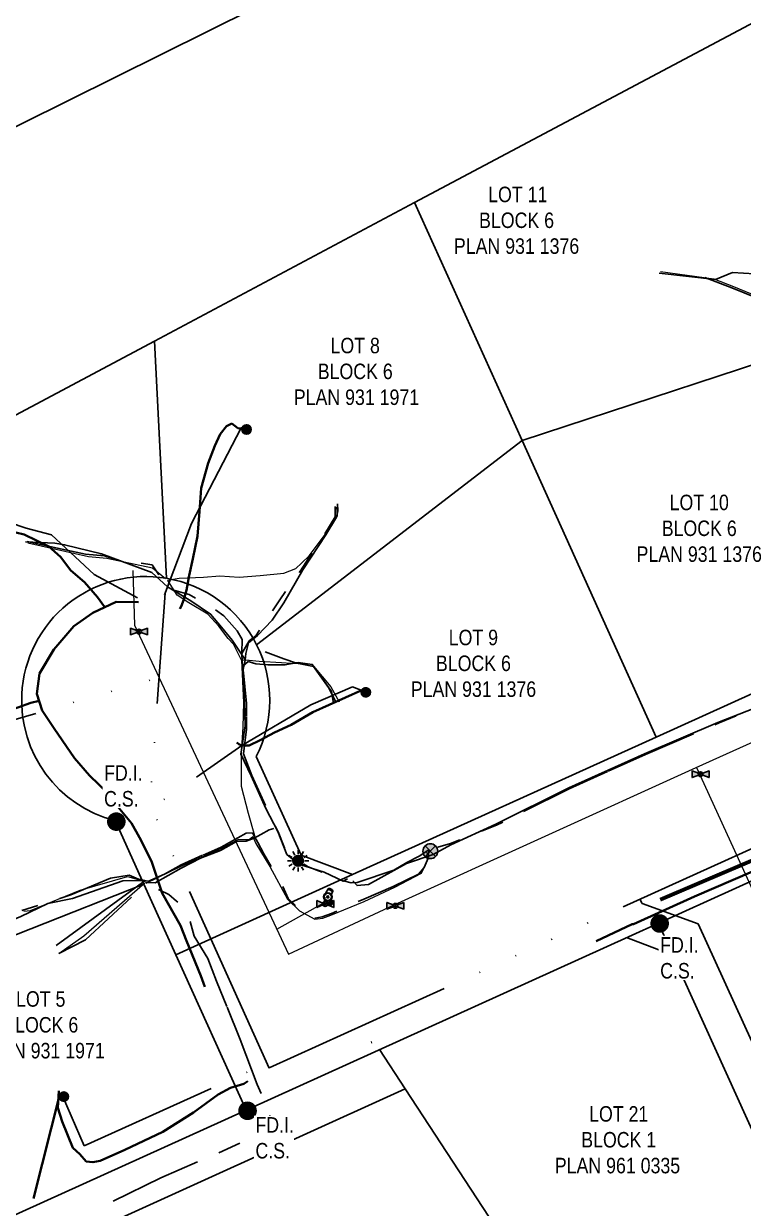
# Model space of a CAD drawing. Extents: x 312545 to 320442, y 5540407 to 5546054.
# Drawn here: x 315907.6 to 316000.5, y 5541826 to 5541978.8 of the extents above; entities that cross this region are included whole.
import ezdxf

# ---------------------------------------------------------------- set-up
doc = ezdxf.new("R2010")
doc.units = 0
doc.header["$LTSCALE"] = 5
for name, pattern in [('COOP2', [10, 5, -1, 0, -1, 0, -1, 0, -1, 0, -1]), ('DASHDOT', [25.4, 12.7, -6.35, 0, -6.35]), ('POWERLINE5', [7.8, 2.4, -0.6, 0.6, -0.6, 0.6, -0.6, 2.4])]:
    doc.linetypes.add(name, pattern=pattern)
doc.layers.add('AS-FIBRE-OPTIC', color=7, linetype='foc-FIBREOP', lineweight=9, true_color=0xff9c38)
doc.layers.add('AS-WATER PIPE', color=7, linetype='foc-WATER', lineweight=9, true_color=0x8ac4ff)
doc.layers.add('AS-GENERAL', color=48, linetype='Continuous', lineweight=18)
doc.layers.add('AS-RECON EXISTING', color=151, linetype='DASHDOT', lineweight=40)
for name, color, linetype in [('AS-POWER-EXISTING', 72, 'POWERLINE5'), ('AS-POWER-EXISTING-PP-1000', 72, 'Continuous'), ('AS-SYMBOL-1000', 7, 'Continuous'), ('AS-TELEPHONE', 224, 'foc-TEL'), ('F-RW', 190, 'Continuous'), ('L-MON-1000', 1, 'Continuous'), ('L-TITLEDB', 4, 'Continuous'), ('L-TITLEDB-T-1000', 4, 'Continuous'), ('P-APEX RECON-URBAN', 30, 'COOP2')]:
    doc.layers.add(name, color=color, linetype=linetype)
doc.styles.add('175L', font='ARIALN.TTF', dxfattribs={"height": 10})
doc.styles.add('foc-LtypeFont', font='ARIALN.TTF', dxfattribs={"height": 7.35})
doc.linetypes.add('foc-FIBREOP', pattern='A,10,-1,["FO",foc-LtypeFont,S=0.2,R=0,X=-0.5,Y=-0.75],-2.75', length=13.75)
doc.linetypes.add('foc-TEL', pattern='A,2,-1,["T",foc-LtypeFont,S=0.2,R=0,X=-0.425,Y=-0.75],-1.24,8', length=12.24)
doc.linetypes.add('foc-WATER', pattern='A,10,-1,["W",foc-LtypeFont,S=0.2,R=0,X=-0.425,Y=-0.75],-2', length=13)

# ---------------------------------------------------------------- blocks, each defined once
blk = doc.blocks.new('fdia')
at = {"color": 255, "const_width": 1}
blk.add_lwpolyline([(-0.5, 0, 1), (0.5, 0, 1)], format="xyb", close=True, dxfattribs=at)
blk = doc.blocks.new('Fdiaa')
blk.add_blockref('fdia', (0, 0))
blk = doc.blocks.new('fdib')
at = {"color": 1, "const_width": 1.6}
blk.add_lwpolyline([(-0.4, 0, 1), (0.4, 0, 1)], format="xyb", close=True, dxfattribs=at)
at = {"color": 1}
blk.add_circle((0, 0), 0.8, dxfattribs=at)
blk = doc.blocks.new('Fdibb')
blk.add_blockref('fdib', (0, 0))
blk = doc.blocks.new('fdicc')
for name in ['Fdibb', 'Fdiaa']:
    blk.add_blockref(name, (0, 0))
blk = doc.blocks.new('FDI')
blk.add_blockref('fdicc', (0, 0))
blk = doc.blocks.new('VALVE')
h = blk.add_hatch(color=255)
h.dxf.hatch_style = 1
edge = h.paths.add_edge_path()
edge.add_line((-0.33, 0.24), (-1.2, 0.59))
edge.add_line((-1.2, 0.59), (-1.2, -0.59))
edge.add_line((-1.2, -0.59), (-0.33, -0.24))
edge.add_arc((0, 0), 0.411, 215.8775, 324.1225)
edge.add_line((0.33, -0.24), (1.2, -0.59))
edge.add_line((1.2, -0.59), (1.2, 0.59))
edge.add_line((1.2, 0.59), (0.33, 0.24))
edge.add_arc((0, 0), 0.411, 35.8775, 144.1225)
at = {"color": 48}
for p, q in [((-1.1, 0.44), (-1.1, -0.44)), ((-0.29, 0.12), (-1.1, 0.44)), ((0.29, 0.12), (1.1, 0.44)), ((1.1, 0.44), (1.1, -0.44)), ((-1.1, -0.44), (-0.29, -0.12)), ((1.1, -0.44), (0.29, -0.12))]:
    blk.add_line(p, q, dxfattribs=at)
for radius in [0.311, 0.11]:
    blk.add_circle((0, 0), radius, dxfattribs=at)
blk = doc.blocks.new('POWERPOLE')
h = blk.add_hatch(color=255)
edge = h.paths.add_edge_path()
edge.add_arc((0, 0), 0.96, 0, 360)
at = {"linetype": 'Continuous'}
for p, q in [((0.68, -0.68), (-0.68, 0.68)), ((-0.68, -0.68), (0.68, 0.68))]:
    blk.add_line(p, q, dxfattribs=at)
blk.add_circle((0, 0), 0.96, dxfattribs=at)
blk = doc.blocks.new('Hydrant')
for points in [[(-2.9, 4.6), (0.4, 10.5), (0.6, 10.7), (0.8, 10.8), (1, 10.9), (1.3, 11), (1.6, 11), (1.9, 11), (2.3, 11), (2.6, 10.9), (2.9, 10.9), (3.3, 10.7), (3.6, 10.6), (4, 10.4), (4.4, 10.2), (4.8, 9.9), (5.2, 9.7), (5.5, 9.4), (5.8, 9.1), (6.1, 8.7), (6.3, 8.4), (6.4, 8.1), (6.5, 7.8), (6.6, 7.6), (6.6, 7.3), (6.5, 7), (4.4, 3.3)], [(-0.5, 8.9), (-0.3, 9.1), (-0.2, 9.2), (0, 9.3), (0.1, 9.3), (0.2, 9.4), (0.4, 9.4), (0.5, 9.4), (0.7, 9.5), (0.8, 9.5), (1, 9.5), (1.1, 9.4), (1.3, 9.4), (1.5, 9.4), (1.6, 9.4), (1.8, 9.3), (2, 9.3), (2.1, 9.2), (2.3, 9.2), (2.5, 9.1), (2.7, 9), (2.9, 8.9), (3.1, 8.9), (3.2, 8.7), (3.4, 8.6), (3.6, 8.5), (3.8, 8.4), (4, 8.3), (4.2, 8.1), (4.4, 8), (4.6, 7.8), (4.7, 7.7), (4.9, 7.5), (5, 7.4), (5.1, 7.2), (5.3, 7), (5.4, 6.9), (5.4, 6.7), (5.5, 6.6), (5.6, 6.4), (5.6, 6.3), (5.7, 6.2), (5.7, 6), (5.7, 5.9), (5.7, 5.7), (5.6, 5.5), (5.6, 5.4)], [(5.6, 5.5), (5.7, 5.8), (5.7, 5.9), (5.8, 6.1), (5.7, 6.3), (5.7, 6.4), (5.7, 6.5), (5.6, 6.7), (5.5, 6.8), (5.5, 7), (5.4, 7.1), (5.2, 7.3), (5.1, 7.4), (5, 7.6), (4.8, 7.8), (4.7, 7.9), (4.5, 8.1), (4.3, 8.2), (4.1, 8.4), (4, 8.5), (3.8, 8.6), (3.6, 8.7), (3.4, 8.9), (3.2, 9), (3, 9.1), (2.8, 9.1), (2.6, 9.2), (2.4, 9.3), (2.2, 9.3), (2.1, 9.4), (1.9, 9.4), (1.7, 9.5), (1.6, 9.5), (1.4, 9.5), (1.3, 9.6), (1.1, 9.6), (0.9, 9.6), (0.8, 9.6), (0.6, 9.6), (0.5, 9.5), (0.3, 9.5), (0.2, 9.5), (0.1, 9.4), (-0.1, 9.4), (-0.2, 9.2), (-0.3, 9.1), (-0.4, 9)], [(-2.9, -4.6), (0.4, -10.5), (0.6, -10.7), (0.8, -10.8), (1, -10.9), (1.3, -11), (1.6, -11), (1.9, -11), (2.3, -11), (2.6, -10.9), (2.9, -10.9), (3.3, -10.7), (3.6, -10.6), (4, -10.4), (4.4, -10.2), (4.8, -9.9), (5.2, -9.7), (5.5, -9.4), (5.8, -9.1), (6.1, -8.7), (6.3, -8.4), (6.4, -8.1), (6.5, -7.8), (6.6, -7.6), (6.6, -7.3), (6.5, -7), (4.4, -3.3)], [(-0.5, -8.9), (-0.3, -9.1), (-0.2, -9.2), (0, -9.3), (0.1, -9.3), (0.2, -9.4), (0.4, -9.4), (0.5, -9.4), (0.7, -9.5), (0.8, -9.5), (1, -9.5), (1.1, -9.4), (1.3, -9.4), (1.5, -9.4), (1.6, -9.4), (1.8, -9.3), (2, -9.3), (2.1, -9.2), (2.3, -9.2), (2.5, -9.1), (2.7, -9), (2.9, -8.9), (3.1, -8.9), (3.2, -8.7), (3.4, -8.6), (3.6, -8.5), (3.8, -8.4), (4, -8.3), (4.2, -8.1), (4.4, -8), (4.6, -7.8), (4.7, -7.7), (4.9, -7.5), (5, -7.4), (5.1, -7.2), (5.3, -7), (5.4, -6.9), (5.4, -6.7), (5.5, -6.6), (5.6, -6.4), (5.6, -6.3), (5.7, -6.2), (5.7, -6), (5.7, -5.9), (5.7, -5.7), (5.6, -5.5), (5.6, -5.4)], [(5.6, -5.5), (5.7, -5.8), (5.7, -5.9), (5.8, -6.1), (5.7, -6.3), (5.7, -6.4), (5.7, -6.5), (5.6, -6.7), (5.5, -6.8), (5.5, -7), (5.4, -7.1), (5.2, -7.3), (5.1, -7.4), (5, -7.6), (4.8, -7.8), (4.7, -7.9), (4.5, -8.1), (4.3, -8.2), (4.1, -8.4), (4, -8.5), (3.8, -8.6), (3.6, -8.7), (3.4, -8.9), (3.2, -9), (3, -9.1), (2.8, -9.1), (2.6, -9.2), (2.4, -9.3), (2.2, -9.3), (2.1, -9.4), (1.9, -9.4), (1.7, -9.5), (1.6, -9.5), (1.4, -9.5), (1.3, -9.6), (1.1, -9.6), (0.9, -9.6), (0.8, -9.6), (0.6, -9.6), (0.5, -9.5), (0.3, -9.5), (0.2, -9.5), (0.1, -9.4), (-0.1, -9.4), (-0.2, -9.2), (-0.3, -9.1), (-0.4, -9)]]:
    blk.add_lwpolyline(points)
for points in [[(-0.2, -1.2), (-0.2, -1.1, -0.174095), (-0.9, -0.7), (-1, -0.7, -0.150437), (-1.2, 0), (-1, -0.2), (-0.9, 0, 0.150437), (-0.8, -0.5), (-0.8, -0.6, 0.168265), (-0.2, -1), (-0.2, -0.9), (0, -1)], [(-0.1, -0.6), (-0.6, -0.1, -0.414213), (-0.6, 0.1), (-0.1, 0.6, -0.414214), (0.1, 0.6), (0.6, 0.1, -0.414213), (0.6, -0.1), (0.1, -0.6, -0.414214)]]:
    blk.add_lwpolyline(points, format="xyb", close=True)
blk.add_lwpolyline([(4.7, -2.9), (4.7, -3, 0.286746), (4.7, 3), (4.7, 2.9)], format="xyb")
for radius in [5.5, 4.7, 1.3, 0.8]:
    blk.add_circle((0, 0), radius)
blk = doc.blocks.new('lightpole')
h = blk.add_hatch(color=255)
h.dxf.hatch_style = 1
h.paths.add_polyline_path([(-0.78, 0, 1), (0.78, 0, 1)])
h.paths.add_polyline_path([(0.68, 0, -1), (-0.68, 0, -1)], flags=16)
h = blk.add_hatch(color=13)
h.dxf.hatch_style = 1
edge = h.paths.add_edge_path()
edge.add_arc((0, 0), 0.682, 0, 360)
at = {"color": 13}
for p, q in [((-0.86, 0), (-1.38, 0)), ((-0.75, 0.43), (-1.19, 0.69)), ((-0.43, 0.75), (-0.69, 1.19)), ((0, 0.86), (0, 1.38)), ((0.43, 0.75), (0.69, 1.19)), ((0.75, 0.43), (1.19, 0.69)), ((0.86, 0), (1.38, 0)), ((-0.75, -0.43), (-1.19, -0.69)), ((-0.43, -0.75), (-0.69, -1.19)), ((0, -0.86), (0, -1.38)), ((0.43, -0.75), (0.69, -1.19)), ((0.75, -0.43), (1.19, -0.69))]:
    blk.add_line(p, q, dxfattribs=at)
blk.add_circle((0, 0), 0.682, dxfattribs=at)
blk = doc.blocks.new('RISER')
h = blk.add_hatch(color=255)
h.dxf.hatch_style = 1
edge = h.paths.add_edge_path()
edge.add_arc((0, 0), 0.7, 0, 360)
blk.add_hatch(color=13).paths.add_polyline_path([(0.58, -0.15), (-0.58, -0.15, 0.774597)])
at = {"color": 13}
blk.add_line((-0.58, -0.15), (0.58, -0.15), dxfattribs=at)
blk.add_circle((0, 0), 0.6, dxfattribs=at)

msp = doc.modelspace()

# ---------------------------------------------------------------- linework, layer by layer
at = {"layer": 'AS-FIBRE-OPTIC', "flags": 128}
for points in [[(315989.799, 5541946.813), (315996.67, 5541945.883), (315999.194, 5541944.895), (316004.316, 5541942.802), (316010.732, 5541940.939), (316013.096, 5541940.262), (316015.272, 5541938.878), (316018.896, 5541936.158), (316021.872, 5541933.718), (316025.453, 5541931.506), (316029.808, 5541922.948), (316031.701, 5541918.027), (316033.093, 5541914.676), (316033.606, 5541911.904), (316033.65, 5541909.938), (316033.365, 5541906.68), (316033.798, 5541905.874), (316034.805, 5541905.558), (316036.025, 5541905.953), (316045.036, 5541909.961), (316048.375, 5541911.431), (316050.239, 5541912.138), (316051.318, 5541912.377), (316051.811, 5541912.523)], [(315926.21, 5541907.011), (315927.692, 5541907.262), (315930.829, 5541907.405), (315932.955, 5541907.551), (315935.444, 5541907.405), (315938.137, 5541907.628), (315941.184, 5541907.921), (315942.739, 5541908.49), (315943.476, 5541909.186), (315944.47, 5541910.144), (315947.063, 5541913.58), (315948.114, 5541915.298), (315948.023, 5541916.423)], [(315925.943, 5541907.179), (315924.255, 5541908.555), (315918.37, 5541909.779), (315916.014, 5541910.031), (315908.158, 5541911.779)], [(315935.756, 5541896.701), (315934.701, 5541898.762), (315933.998, 5541899.49), (315932.832, 5541901.055), (315931.402, 5541902.612), (315928.946, 5541904.085), (315927.442, 5541905.073), (315926.236, 5541906.976)], [(315937.439, 5541874.036), (315936.632, 5541876.921), (315935.747, 5541880.4), (315935.718, 5541884.667), (315935.939, 5541888.04), (315936.04, 5541891.238), (315935.794, 5541896.685), (315936.312, 5541896.745), (315938.02, 5541896.55), (315940.899, 5541896.4), (315942.134, 5541896.314), (315944.802, 5541896.168), (315947.269, 5541893.257), (315948.326, 5541891.3)], [(315923.453, 5541867.922), (315927.971, 5541870.094), (315933.204, 5541872.431), (315935.296, 5541873.566), (315936.71, 5541873.549), (315937.178, 5541873.949), (315937.602, 5541873.053), (315939.405, 5541870.065), (315941.686, 5541865.863), (315943.235, 5541864.327), (315945.19, 5541863.272), (315946.232, 5541863.421), (315947.254, 5541863.792), (315951.553, 5541865.555), (315955.499, 5541867.416), (315958.956, 5541869.196), (315959.904, 5541871.219), (315959.649, 5541871.977)], [(315907.667, 5541864.308), (315908.529, 5541864.395), (315914.907, 5541866.999), (315921.038, 5541868.777), (315923.3, 5541868.112)], [(315912.151, 5541858.822), (315915.38, 5541861.135), (315923.256, 5541867.969)]]:
    msp.add_lwpolyline(points, dxfattribs=at)
at = {"layer": 'AS-GENERAL', "const_width": 0.5, "flags": 128}
msp.add_lwpolyline([(315989.748, 5541865.783), (316006.399, 5541872.883)], dxfattribs=at)
at = {"layer": 'AS-POWER-EXISTING', "flags": 128}
for points in [[(315995.491, 5541946.031), (315998.986, 5541944.709), (316004.404, 5541942.536), (316010.853, 5541940.667), (316015.317, 5541938.921), (316017.017, 5541937.807), (316019.149, 5541936.207), (316020.735, 5541934.95), (316022.367, 5541933.735), (316024.799, 5541932.778), (316025.71, 5541931.662), (316026.24, 5541930.627), (316026.999, 5541928.506), (316029.744, 5541922.799), (316031.856, 5541918.168), (316033.353, 5541914.555), (316033.761, 5541913.099), (316033.848, 5541911.828), (316033.728, 5541909.76), (316033.139, 5541906.99), (316032.641, 5541905.151), (316031.945, 5541903.751), (316027.595, 5541901.615), (316020.316, 5541898.393), (316014.437, 5541895.485), (316009.655, 5541893.77), (316004.747, 5541891.69), (315997.366, 5541888.595), (315987.848, 5541884.5), (315978.006, 5541880.089), (315968.638, 5541875.391), (315962.678, 5541873.047), (315959.894, 5541872.195)], [(315959.909, 5541872.197), (315958.635, 5541871.401), (315957.062, 5541870.602), (315955.392, 5541869.603), (315950.662, 5541867.988), (315949.889, 5541867.945), (315948.737, 5541868.255), (315945.659, 5541869.523), (315943.151, 5541870.496), (315941.635, 5541871.619), (315940.452, 5541874.554), (315939.085, 5541877.373), (315937.079, 5541881.807), (315935.976, 5541884.609), (315936.379, 5541887.804), (315936.36, 5541891.075), (315935.977, 5541895.056), (315935.82, 5541896.423), (315935.762, 5541897.536), (315936.74, 5541899.159), (315937.591, 5541899.843), (315940.666, 5541904.457), (315943.327, 5541908.23), (315946.309, 5541912.714), (315947.813, 5541915.194), (315947.827, 5541916.513)], [(315908.095, 5541911.974), (315912.019, 5541911.118), (315915.633, 5541910.361), (315918.062, 5541910.151), (315919.379, 5541909.697), (315924.195, 5541908.987), (315925.14, 5541907.602), (315925.613, 5541906.618), (315926.083, 5541905.864), (315927.131, 5541905.666), (315928.998, 5541905.152), (315931.64, 5541903.679), (315933.439, 5541902.412), (315935.181, 5541900.448), (315935.838, 5541899.35), (315935.8, 5541897.65)], [(315947.928, 5541891.238), (315946.96, 5541893.158), (315945.04, 5541895.866), (315942.86, 5541896.313), (315942.842, 5541896.317), (315941.203, 5541896.852), (315937.509, 5541898.27), (315937.002, 5541898.623), (315936.692, 5541899.05)], [(315959.953, 5541872.148), (315959.691, 5541870.832), (315959.315, 5541869.933), (315958.567, 5541869.093), (315955.301, 5541867.486), (315951.526, 5541865.872), (315947.353, 5541864.011), (315946.131, 5541863.56), (315945.208, 5541863.38), (315944.705, 5541863.607), (315943.008, 5541864.754), (315941.744, 5541865.947), (315940.725, 5541868.235), (315939.998, 5541869.267), (315938.638, 5541871.682), (315937.828, 5541873.174), (315937.15, 5541874.398), (315936.356, 5541874.376), (315933.101, 5541872.545), (315927.951, 5541870.302), (315925.823, 5541869.061), (315923.641, 5541868.131)], [(315923.653, 5541868.166), (315922.442, 5541868.427), (315921.241, 5541868.944), (315918.841, 5541868.56), (315913.706, 5541866.406), (315907.41, 5541864.377)], [(315912.151, 5541858.822), (315915.631, 5541860.603), (315923.603, 5541867.997), (315923.682, 5541868.15)], [(315919.168, 5541826.889), (315925.312, 5541829.909), (315932.761, 5541833.121), (315936.968, 5541835.013), (315939.283, 5541836.191), (315939.365, 5541836.602), (315939.522, 5541837.392), (315939.27, 5541838.4), (315937.778, 5541841.926), (315935.573, 5541847.761), (315932.508, 5541855.269), (315931.384, 5541858.193), (315929.634, 5541861.098), (315928.822, 5541863.971), (315928.05, 5541864.954), (315927.367, 5541865.577), (315926.345, 5541866.44), (315925.198, 5541866.992), (315923.725, 5541867.881)]]:
    msp.add_lwpolyline(points, dxfattribs=at)
at = {"layer": 'AS-RECON EXISTING', "flags": 128}
for points in [[(315936.23, 5541926.57), (315935.244, 5541926.594), (315934.507, 5541927.224), (315933.804, 5541926.869), (315932.967, 5541925.834), (315932.298, 5541924.343), (315931.441, 5541922.081), (315930.552, 5541918.871), (315930.306, 5541915.86), (315930.065, 5541912.69), (315929.444, 5541909.756), (315929, 5541907.605), (315928.652, 5541905.706), (315928.311, 5541904.492), (315927.936, 5541903.599), (315927.774, 5541903.313)], [(315901.083, 5541913.835), (315902.072, 5541914.06), (315905.566, 5541913.412), (315907.686, 5541912.879), (315910.891, 5541911.343), (315912.405, 5541910.004), (315913.715, 5541908.239), (315915.494, 5541906.754), (315917.164, 5541904.827), (315918.046, 5541903.546)], [(316039.21, 5541886.838), (316030.583, 5541882.616), (316026.97, 5541881.131), (316024.181, 5541879.549), (316020.783, 5541878.193), (316015.584, 5541875.764), (316011.302, 5541873.719), (316008.245, 5541872.483), (316006.529, 5541871.557), (315994.18, 5541866.203), (315986.323, 5541862.645), (315986.127, 5541862.622), (315976.015, 5541857.833), (315965.726, 5541853.402), (315950.495, 5541846.471), (315945.685, 5541844.045), (315941.685, 5541842.19), (315939.96, 5541841.259), (315938.644, 5541840.803), (315937.588, 5541840.677), (315936.628, 5541842.303), (315934.991, 5541845.354), (315932.44, 5541850.36), (315930.509, 5541855.965), (315928.632, 5541860.469), (315927.856, 5541862.435), (315925.516, 5541866.628), (315924.131, 5541870.741), (315922.585, 5541873.801), (315921.558, 5541875.678), (315920.049, 5541877.45), (315918.578, 5541879.431), (315916.134, 5541881.825), (315914.195, 5541884.029), (315911.553, 5541887.849), (315910.028, 5541890.201), (315909.347, 5541892.359), (315909.665, 5541894.976), (315911.523, 5541898.053), (315914.118, 5541901.059), (315916.538, 5541902.8), (315919.555, 5541904.211), (315925.745, 5541904.099), (315929.798, 5541902.508), (315932.829, 5541899.354), (315934.517, 5541895.417), (315934.711, 5541892.561), (315934.955, 5541888.784), (315935.163, 5541886.119)], [(315951.249, 5541892.794), (315944.938, 5541889.99), (315942.142, 5541888.352), (315939.977, 5541887.374), (315938.159, 5541886.369), (315936.73, 5541885.662), (315935.775, 5541885.678), (315935.384, 5541885.857), (315935.149, 5541886.066)], [(315886.72, 5541880.073), (315886.023, 5541881.74), (315886.124, 5541883.051), (315887.09, 5541884.094), (315888.121, 5541884.651), (315889.541, 5541885.038), (315893.929, 5541886.57), (315899.132, 5541888.209), (315905.209, 5541889.982), (315908.563, 5541891.195), (315909.629, 5541891.458)], [(315912.171, 5541841.138), (315912.047, 5541838.919), (315912.587, 5541837.152), (315913.96, 5541833.765), (315914.899, 5541832.942), (315915.701, 5541832.03), (315916.572, 5541831.935), (315917.508, 5541832.093), (315920.671, 5541833.526), (315925.595, 5541835.845), (315929.544, 5541838.338), (315932.742, 5541840.666), (315934.318, 5541841.523), (315936.039, 5541842.031), (315936.548, 5541842.355)]]:
    msp.add_lwpolyline(points, dxfattribs=at)
at = {"layer": 'AS-RECON EXISTING', "color": 240, "flags": 128}
msp.add_lwpolyline([(315912.279, 5541840.681), (315908.917, 5541827.252)], dxfattribs=at)
at = {"layer": 'AS-TELEPHONE', "flags": 128}
for points in [[(315989.602, 5541946.622), (315996.87, 5541945.784), (315999.057, 5541946.711), (316001.92, 5541946.542), (316004.563, 5541946.525), (316005.363, 5541947.581), (316006.868, 5541949.524), (316008.203, 5541951.474), (316009.847, 5541954.041), (316010.94, 5541956.568), (316012.873, 5541959.14), (316014.522, 5541961.241), (316015.668, 5541962.531), (316017.357, 5541962.9), (316018.498, 5541962.221), (316020.106, 5541961.582), (316021.988, 5541960.848), (316024.106, 5541960.144), (316026.668, 5541960.338), (316031.029, 5541960.42), (316032.833, 5541959.335), (316036.337, 5541956.805), (316038.276, 5541954.67), (316039.423, 5541952.428), (316041.764, 5541949.894)], [(315949.431, 5541868.489), (315948.831, 5541868.16), (315946.391, 5541869.326), (315943.132, 5541870.361), (315941.579, 5541871.623), (315940.439, 5541874.577), (315938.887, 5541877.538), (315936.965, 5541881.778), (315935.641, 5541884.547), (315935.907, 5541886.232), (315936.203, 5541888.195), (315936.144, 5541891.304), (315935.851, 5541895.096), (315936.196, 5541896.704), (315936.315, 5541897.526), (315936.633, 5541898.9), (315937.79, 5541899.881), (315939.708, 5541901.852), (315941.202, 5541904.092), (315943.633, 5541908.349), (315946.619, 5541912.856), (315947.985, 5541915.134), (315948.171, 5541915.947), (315948.112, 5541916.831)], [(315936.159, 5541896.816), (315935.382, 5541897.974), (315934.543, 5541899.273), (315933.152, 5541900.954), (315931.753, 5541902.639), (315929.181, 5541904.327), (315926.192, 5541906.166), (315924.148, 5541907.996), (315917.677, 5541910.383), (315912.906, 5541911.566), (315911.635, 5541911.776), (315907.872, 5541911.961)], [(315935.928, 5541895.93), (315936.575, 5541896.516), (315937.593, 5541896.195), (315939.117, 5541896.095), (315941.337, 5541896.072), (315943.028, 5541896.378), (315944.837, 5541896.117), (315947.352, 5541892.633), (315947.605, 5541891.116)], [(315950.119, 5541868.199), (315950.65, 5541867.599), (315952.137, 5541867.763), (315957.032, 5541870.451), (315960.459, 5541871.636), (315962.73, 5541872.875), (315968.545, 5541875.524), (315977.949, 5541880.236), (315987.74, 5541884.595), (315997.179, 5541888.642), (316006.446, 5541892.273), (316011.735, 5541894.491), (316013.201, 5541895.093), (316013.621, 5541895.788)], [(315923.344, 5541868.015), (315924.614, 5541867.965), (315927.957, 5541869.833), (315930.436, 5541871.125), (315933.033, 5541872.151), (315935.094, 5541873.304), (315936.344, 5541873.354), (315937.375, 5541873.742), (315938.239, 5541874.199), (315939.308, 5541874.787), (315939.894, 5541874.986)], [(315895.041, 5541858.817), (315897.242, 5541859.495), (315900.447, 5541860.783), (315907.286, 5541863.616), (315910.734, 5541865.278), (315913.937, 5541865.933), (315920.44, 5541868.216), (315922.771, 5541868.25)], [(315911.843, 5541859.872), (315922.983, 5541867.983)]]:
    msp.add_lwpolyline(points, dxfattribs=at)
at = {"layer": 'AS-WATER PIPE', "flags": 128}
for points in [[(315921.712, 5541908.244), (315921.934, 5541901.188), (315922.274, 5541900.449), (315941.781, 5541858.743), (315955.43, 5541865.141), (315955.43, 5541865.101), (315994.387, 5541882.83), (316050.43, 5541908.081), (316111.811, 5541936.674), (316145.437, 5541951.485), (316225.846, 5541988.429), (316362.727, 5542052.792)], [(315994.421, 5541882.839), (316030.379, 5541804.303), (316073.211, 5541693.499), (316073.221, 5541693.49), (316211.79, 5541388.35), (316216.808, 5541378.109), (316219.978, 5541371.699), (316222.392, 5541367.278), (316223.088, 5541366.031)], [(315940.274, 5541861.964), (315946.341, 5541865.395), (315946.568, 5541866.101)]]:
    msp.add_lwpolyline(points, dxfattribs=at)
at = {"layer": 'F-RW', "flags": 128}
msp.add_lwpolyline([(315956.868, 5541841.368), (315899.431, 5541815.309)], dxfattribs=at)
at = {"layer": 'L-TITLEDB', "flags": 128}
for points in [[(316307.5, 5542164.524), (315919.469, 5541971.895)], [(315936.356, 5541838.651), (316294.604, 5542001.094)], [(316010.28, 5541983.522), (315958.067, 5541955.709)], [(315919.469, 5541971.895), (315901.356, 5541962.905)], [(315958.067, 5541955.709), (315924.505, 5541937.83)], [(315958.067, 5541955.709), (315924.505, 5541937.83)], [(315971.928, 5541925.037), (315958.067, 5541955.709)], [(315971.928, 5541925.037), (315958.067, 5541955.709)], [(315924.505, 5541937.83), (315858.8, 5541902.895)], [(315924.505, 5541937.83), (315858.8, 5541902.895)], [(315924.505, 5541937.83), (315926.044, 5541907.247)], [(315971.928, 5541925.037), (316014.119, 5541938.888)], [(315971.928, 5541925.037), (315937.688, 5541898.68)], [(315971.928, 5541925.037), (315937.688, 5541898.68)], [(315989.227, 5541886.754), (315971.928, 5541925.037)], [(315989.227, 5541886.754), (316030.207, 5541905.348)], [(315950.039, 5541869.02), (315989.227, 5541886.754)], [(315943.42, 5541871.509), (315937.638, 5541884.258)], [(315943.42, 5541871.509), (315937.638, 5541884.258)], [(315923.141, 5541867.798), (315919.425, 5541875.996)], [(315943.42, 5541871.509), (315950.039, 5541869.02)], [(315943.42, 5541871.509), (315950.039, 5541869.02)], [(315927.271, 5541858.69), (315950.039, 5541869.02)], [(315879.379, 5541850.516), (315923.141, 5541867.798)], [(315927.271, 5541858.69), (315923.141, 5541867.798)], [(315989.52, 5541862.757), (315991.39, 5541858.635)], [(315985.398, 5541860.888), (315991.39, 5541858.635)], [(315936.356, 5541838.651), (315927.271, 5541858.69)], [(315936.356, 5541838.651), (315927.271, 5541858.69)], [(315991.39, 5541858.635), (316010.575, 5541816.307)], [(315991.39, 5541858.635), (316010.575, 5541816.307)], [(315953.543, 5541846.444), (315956.868, 5541841.368)], [(315956.868, 5541841.368), (315983.824, 5541800.208)], [(315936.356, 5541838.651), (315896.89, 5541820.79)], [(315936.356, 5541838.651), (315896.89, 5541820.79)]]:
    msp.add_lwpolyline(points, dxfattribs=at)
for points in [[(315926.044, 5541907.247, 0.4495664), (315907.389, 5541892.284)], [(315937.688, 5541898.68, 0.2389464), (315926.044, 5541907.247)], [(315937.638, 5541884.258, 0.2383882), (315937.688, 5541898.68)], [(315937.638, 5541884.258, 0.2383882), (315937.688, 5541898.68)], [(315907.389, 5541892.284, 0.3570676), (315919.425, 5541875.996)]]:
    msp.add_lwpolyline(points, format="xyb", dxfattribs=at)
at = {"layer": 'P-APEX RECON-URBAN', "flags": 128}
for points in [[(315936.23, 5541926.57), (315935.704, 5541926.641), (315929.276, 5541914.329), (315925.802, 5541905.115)], [(315900.654, 5541914.004), (315901.834, 5541914.891), (315905.828, 5541914.423), (315907.942, 5541913.719), (315911.204, 5541912.84), (315916.722, 5541907.728), (315925.669, 5541902.927)], [(315939.314, 5541844.071), (315927.663, 5541869.919), (315923.931, 5541878.019), (315925.876, 5541905.317)], [(316053.207, 5541896.85), (316026.663, 5541884.877), (316019.752, 5541880.659), (315939.3, 5541844.084)], [(315886.823, 5541879.839), (315888.774, 5541882.365), (315898.527, 5541886.707), (315925.114, 5541894.461)], [(315951.614, 5541892.65), (315950.077, 5541893.255), (315944.693, 5541890.928), (315935.775, 5541885.678), (315924.122, 5541877.593)], [(315987.134, 5541865.833), (315987.419, 5541865.283), (315994.641, 5541862.663), (316015.235, 5541817.514), (316027.174, 5541790.701), (316033.283, 5541776.821), (316045.835, 5541743.833), (316064.309, 5541693.177), (316074.622, 5541666.229), (316126.108, 5541554.97), (316138.455, 5541528.42), (316166.555, 5541467.917), (316200.508, 5541394.862), (316204.242, 5541386.699), (316198.848, 5541372.698)], [(315912.642, 5541840.477), (315915.447, 5541834.02), (315939.035, 5541844.678)]]:
    msp.add_lwpolyline(points, dxfattribs=at)

# ---------------------------------------------------------------- block references
at = {"layer": 'AS-POWER-EXISTING-PP-1000', "xscale": 0.9996840038851079, "yscale": 0.9996840038851079, "zscale": 0.9996840038851079}
msp.add_blockref('POWERPOLE', (315960.102, 5541872.043), dxfattribs=at)
at = {"layer": 'AS-SYMBOL-1000'}
for name, p, xscale, yscale, zscale in [('RISER', (315936.39, 5541926.446), 0.9996840038851079, 0.9996840038851079, 0.9996840038851079), ('RISER', (315951.765, 5541892.537), 0.9996840038851079, 0.9996840038851079, 0.9996840038851079), ('lightpole', (315943.037, 5541870.793), 0.9996840038851079, 0.9996840038851079, 0.9996840038851079), ('Hydrant', (315946.876, 5541866.136), 0.09996840038851107, 0.09996840038851107, 0.09996840038851107), ('RISER', (315912.813, 5541840.377), 0.9996840038851079, 0.9996840038851079, 0.9996840038851079)]:
    msp.add_blockref(name, p, dxfattribs=dict(at, xscale=xscale, yscale=yscale, zscale=zscale))
at = {"layer": 'AS-SYMBOL-1000', "color": 6, "xscale": 0.9996840038851079, "yscale": 0.9996840038851079, "zscale": 0.9996840038851079}
for p in [(315922.514, 5541900.374), (315994.961, 5541881.97), (315946.536, 5541865.225), (315955.583, 5541864.995)]:
    msp.add_blockref('VALVE', p, dxfattribs=at)
at = {"layer": 'L-MON-1000'}
for p in [(315919.589, 5541875.854), (315989.684, 5541862.715), (315936.519, 5541838.551)]:
    msp.add_blockref('FDI', p, dxfattribs=at)

# ---------------------------------------------------------------- texts
at = {"layer": 'L-TITLEDB-T-1000', "char_height": 1.99937, "attachment_point": 1, "style": '175L'}
for s, heights, insert in [('\\pi4.5133;LOT 11\\P\\pi3.3411;BLOCK 6\\P\\pi0.095918;PLAN 931 1376', [0], (315963.041, 5541957.768)), ('\\pi4.99;LOT 8\\P\\pi3.3411;BLOCK 6\\P\\pi0.25344;PLAN 931 1971', [0], (315942.231, 5541938.273)), ('\\pi4.3579;LOT 10\\P\\pi3.3411;BLOCK 6\\P\\pi0.095918;PLAN 931 1376', [0], (315986.607, 5541918.032)), ('\\pi4.99;LOT 9\\P\\pi3.3411;BLOCK 6\\P\\pi0.095918;PLAN 931 1376', [0], (315957.478, 5541900.612)), ('\\pi4.9859;LOT 5\\P\\pi3.3411;BLOCK 6\\P\\pi0.25344;PLAN 931 1971', [0], (315901.667, 5541853.978)), ('\\pi4.5133;LOT 21\\P\\pi3.4987;BLOCK 1\\P\\pi0.089099;PLAN 961 0335', [8.856], (315976.066, 5541839.15))]:
    msp.add_mtext_dynamic_manual_height_columns(s, width=16.07904, gutter_width=100, heights=heights, dxfattribs=dict(at, insert=insert))

# ---------------------------------------------------------------- next in the draw order: texts
at = {"layer": 'L-MON-1000', "char_height": 2, "attachment_point": 1, "style": '175L', "bg_fill": 3, "box_fill_scale": 1.1, "bg_fill_color": 256, "bg_fill_transparency": 0}
for insert in [(315918.009, 5541883.139), (315989.748, 5541860.951), (315937.534, 5541837.736)]:
    msp.add_mtext_dynamic_manual_height_columns('FD.I.\\PC.S.', width=4.78808, gutter_width=50, heights=[0], dxfattribs=dict(at, insert=insert))

doc.saveas('drawing.dxf')
